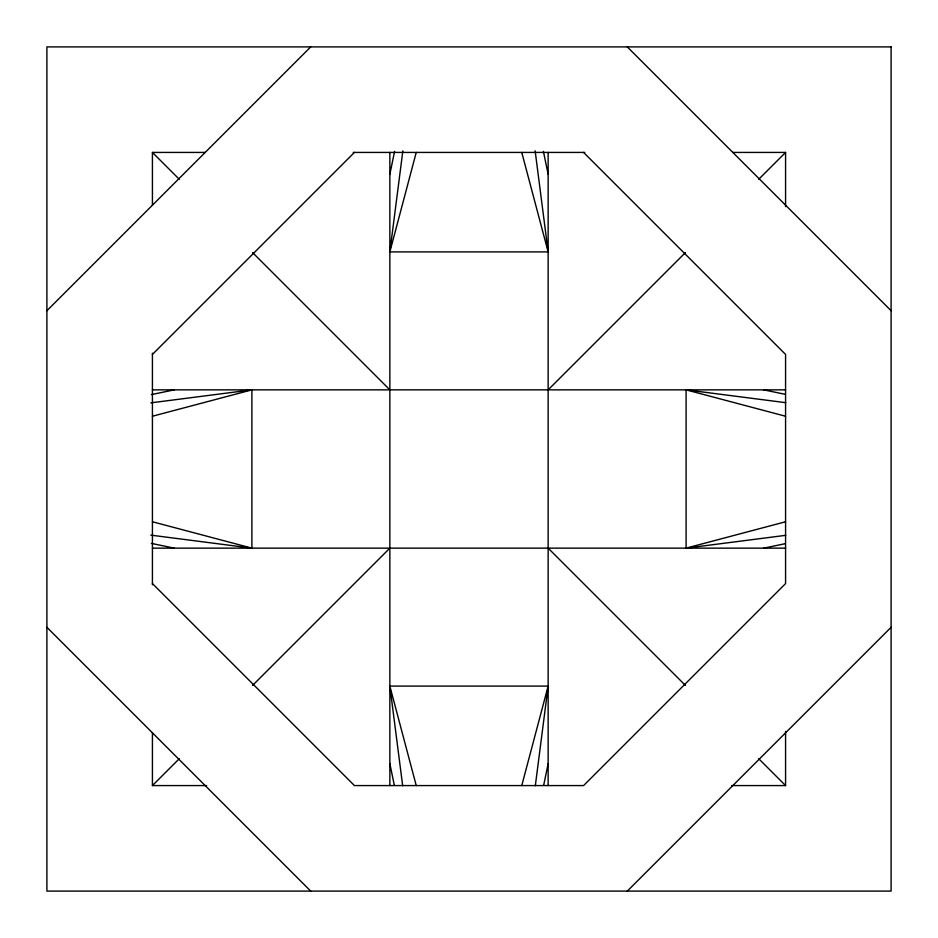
<?xml version="1.0" encoding="UTF-8"?>
<svg xmlns="http://www.w3.org/2000/svg" width="938" height="938" viewBox="0 0 938 938"><rect width="100%" height="100%" fill="white"/><g stroke="black" fill="none" stroke-linecap="round" stroke-linejoin="round"><path stroke-width="1.41" d="M535.141 150.842L548.144 251.9L389.856 251.9L402.859 150.842M535.328 785.716L548.144 686.1L389.856 686.1L402.672 785.716M389.856 174.292L394.593 151.393M543.7 785.176L548.144 763.708M389.856 251.9L416.238 152.425M521.763 785.575L548.144 686.1M46.9 310.713L310.713 46.9M152.425 354.423L354.423 152.425M152.425 732.813L152.425 785.575L179.264 758.736M252.557 685.444L389.856 548.144M548.144 389.856L685.444 252.557M758.736 179.264L785.575 152.425L732.813 152.425M627.288 891.1L891.1 627.288M152.425 416.238L251.9 389.856L251.9 548.144L150.842 535.141M785.716 402.672L686.1 389.856L686.1 548.144L785.575 521.763M151.393 394.593L174.292 389.856M763.708 548.144L785.176 543.7M150.842 402.859L251.9 389.856M686.1 548.144L785.716 535.328M152.425 205.188L152.425 152.425L205.188 152.425M353.216 152.425L584.784 152.425M152.425 389.856L785.575 389.856M152.425 548.144L785.575 548.144M152.425 785.575L206.653 785.575M731.675 785.575L785.575 785.575L785.575 731.347M763.708 389.856L785.176 394.3M151.393 543.407L174.292 548.144M686.1 389.856L785.575 416.238M152.425 521.763L251.9 548.144M627.288 46.9L891.1 310.713M583.577 152.425L785.575 354.423L785.575 583.577L583.577 785.575L354.423 785.575L152.425 583.577M152.425 152.425L179.264 179.264M252.557 252.557L389.856 389.856M548.144 548.144L685.444 685.444M758.736 758.736L785.575 785.575M46.9 627.288L310.713 891.1M521.763 152.425L548.144 251.9M389.856 686.1L416.238 785.575M543.407 151.393L548.144 174.292M389.856 763.708L394.3 785.176M785.575 152.425L785.575 206.653M548.144 152.425L548.144 785.575M389.856 152.425L389.856 785.575M152.425 353.216L152.425 584.784M891.1 46.9L46.9 46.9L46.9 891.1L891.1 891.1L891.1 46.9"/></g></svg>
